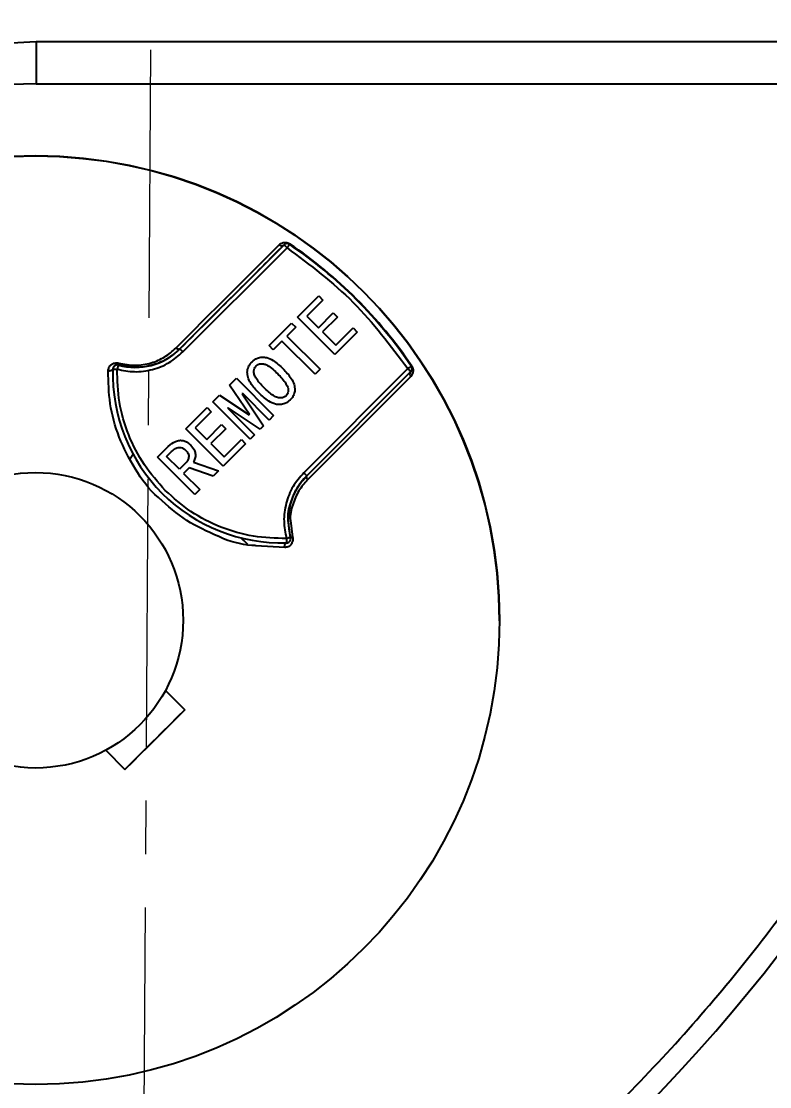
# Model space of a CAD drawing. Header units: millimetres. Extents: x 2126 to 3741, y 477 to 1658.
# Drawn here: x 2524.2 to 2559.7, y 1298.1 to 1348.6 of the extents above; entities that cross this region are included whole.
import ezdxf

# ---------------------------------------------------------------- set-up
doc = ezdxf.new("R2010")
doc.units = ezdxf.units.MM
doc.linetypes.add('CENTERX2', pattern=[20.32, 12.7, -2.54, 2.54, -2.54])
doc.layers.add('AM_5', color=3, linetype='Continuous', lineweight=25)
doc.styles.add('SLDTEXTSTYLE1', font='txt.shx', dxfattribs={"width": 0.7, "bigfont": 'gbcbig.shx'})
doc.dimstyles.new('SLDDIMSTYLE12$0', dxfattribs={"dimtxt": 12, "dimasz": 10, "dimexe": 0, "dimexo": 0.0625, "dimgap": 0.875, "dimtad": 1, "dimdec": 1, "dimlfac": 1.8, "dimrnd": 1e-09, "dimzin": 12, "dimdsep": 46, "dimtxsty": 'SLDTEXTSTYLE1', "dimcen": 0.09, "dimdle": 8.16, "dimclrd": 3, "dimclre": 3, "dimadec": 0, "dimazin": 3, "dimtfac": 1, "dimtdec": 1, "dimtofl": 0, "dimtmove": 0, "dimatfit": 3, "dimfxl": 0, "dimfrac": 2, "dimtolj": 1, "dimlwd": 5, "dimlwe": 5, "dimarcsym": 0})

# ---------------------------------------------------------------- blocks, each defined once
blk = doc.blocks.new('*D20')
at = {"layer": 'AM_5', "color": 3, "lineweight": 5, "transparency": 16777216}
blk.add_line((2548.033, 1555.7), (2264.196, 1555.7), dxfattribs=at)
at = {"layer": 'AM_5', "color": 3, "linetype": 'Continuous', "lineweight": 5, "transparency": 16777216}
for p, q in [((2264.196, 1545.7), (2264.196, 1266.959)), ((2595.101, 1256.959), (2264.196, 1256.959))]:
    blk.add_line(p, q, dxfattribs=at)
at = {"layer": 'AM_5', "color": 3, "transparency": 16777216}
for points in [[(2262.529, 1545.7), (2265.863, 1545.7), (2264.196, 1555.7)], [(2262.529, 1266.959), (2265.863, 1266.959), (2264.196, 1256.959)]]:
    blk.add_solid(points, dxfattribs=at)
at = {"layer": 'Defpoints', "color": 0, "transparency": 16777216}
for p in [(2548.096, 1555.7), (2264.196, 1256.959), (2595.163, 1256.959)]:
    blk.add_point(p, dxfattribs=at)
at = {"layer": 'AM_5', "color": 0, "transparency": 16777216, "insert": (2257.321, 1403.647), "char_height": 12, "attachment_point": 5, "rotation": 90, "style": 'SLDTEXTSTYLE1'}
blk.add_mtext('\\A1;350', dxfattribs=at)

msp = doc.modelspace()

# ---------------------------------------------------------------- linework, layer by layer
at = {"color": 1, "linetype": 'CENTERX2', "lineweight": 18}
msp.add_line((2529.764, 1253.223), (2531.608, 1555.735), dxfattribs=at)
at = {"color": 7, "linetype": 'Continuous', "lineweight": 25}
for p, q in [((2524.903, 1347.594), (2575.594, 1347.594)), ((2524.903, 1347.594), (2524.903, 1345.594)), ((2524.903, 1345.594), (2575.393, 1345.594)), ((2531.726, 1333.037), (2536.659, 1337.97)), ((2531.868, 1332.896), (2536.8, 1337.828)), ((2536.659, 1337.97), (2536.659, 1337.97)), ((2536.912, 1337.994), (2536.926, 1338.014)), ((2536.912, 1337.994), (2536.912, 1337.994)), ((2537.304, 1334.547), (2538.307, 1335.55)), ((2538.504, 1335.353), (2537.739, 1334.588)), ((2538.504, 1335.353), (2537.739, 1334.588)), ((2538.307, 1335.55), (2538.504, 1335.353)), ((2538.286, 1334.04), (2538.989, 1334.743)), ((2538.989, 1334.743), (2539.186, 1334.547)), ((2535.95, 1333.193), (2537.015, 1334.257)), ((2537.015, 1334.257), (2537.211, 1334.061)), ((2539.072, 1332.779), (2537.304, 1334.547)), ((2539.072, 1332.779), (2537.304, 1334.547)), ((2537.739, 1334.588), (2538.286, 1334.04)), ((2537.739, 1334.588), (2537.739, 1334.588)), ((2539.186, 1334.547), (2538.483, 1333.844)), ((2539.186, 1334.547), (2538.483, 1333.844)), ((2537.211, 1334.061), (2536.798, 1333.647)), ((2537.211, 1334.061), (2536.798, 1333.647)), ((2538.483, 1333.844), (2539.113, 1333.213)), ((2538.483, 1333.844), (2538.483, 1333.844)), ((2540.127, 1333.833), (2539.072, 1332.779)), ((2540.127, 1333.833), (2539.072, 1332.779)), ((2539.113, 1333.213), (2539.93, 1334.03)), ((2539.93, 1334.03), (2540.127, 1333.833)), ((2536.147, 1332.996), (2535.95, 1333.193)), ((2536.147, 1332.996), (2535.95, 1333.193)), ((2536.56, 1333.41), (2536.147, 1332.996)), ((2536.56, 1333.41), (2536.147, 1332.996)), ((2538.131, 1331.838), (2536.56, 1333.41)), ((2536.56, 1333.41), (2536.56, 1333.41)), ((2538.131, 1331.838), (2536.56, 1333.41)), ((2536.798, 1333.647), (2538.369, 1332.076)), ((2536.798, 1333.647), (2536.798, 1333.647)), ((2531.726, 1333.037), (2531.726, 1333.037)), ((2536.147, 1332.996), (2536.147, 1332.996)), ((2539.072, 1332.779), (2539.072, 1332.779)), ((2535.34, 1332.231), (2535.34, 1332.231)), ((2542.694, 1332.213), (2542.714, 1332.226)), ((2542.694, 1332.213), (2542.694, 1332.213)), ((2528.545, 1331.854), (2528.545, 1331.854)), ((2535.254, 1331.813), (2535.254, 1331.813)), ((2536.364, 1331.849), (2536.364, 1331.849)), ((2542.528, 1332.101), (2537.595, 1327.168)), ((2542.669, 1331.959), (2537.737, 1327.027)), ((2538.369, 1332.076), (2538.131, 1331.838)), ((2538.369, 1332.076), (2538.131, 1331.838)), ((2538.131, 1331.838), (2538.131, 1331.838)), ((2542.764, 1331.902), (2542.666, 1331.724)), ((2542.728, 1332.101), (2542.728, 1332.101)), ((2534.079, 1331.321), (2534.399, 1331.642)), ((2535.02, 1329.926), (2534.079, 1331.321)), ((2535.02, 1329.926), (2534.079, 1331.321)), ((2534.399, 1331.642), (2536.167, 1329.874)), ((2536.83, 1331.232), (2536.83, 1331.232)), ((2533.283, 1330.525), (2533.603, 1330.846)), ((2533.603, 1330.846), (2534.999, 1329.905)), ((2534.679, 1330.908), (2534.699, 1330.929)), ((2534.699, 1330.929), (2534.679, 1330.908)), ((2534.679, 1330.908), (2535.692, 1329.399)), ((2534.679, 1330.908), (2534.679, 1330.908)), ((2535.96, 1329.667), (2534.699, 1330.929)), ((2534.699, 1330.929), (2534.699, 1330.929)), ((2535.96, 1329.667), (2534.699, 1330.929)), ((2535.464, 1330.949), (2535.464, 1330.949)), ((2532.011, 1329.254), (2533.014, 1330.257)), ((2533.014, 1330.257), (2533.211, 1330.06)), ((2535.051, 1328.758), (2533.283, 1330.525)), ((2535.051, 1328.758), (2533.283, 1330.525)), ((2533.996, 1330.226), (2534.017, 1330.246)), ((2534.017, 1330.246), (2533.996, 1330.226)), ((2533.996, 1330.226), (2535.257, 1328.964)), ((2533.996, 1330.226), (2533.996, 1330.226)), ((2535.526, 1329.233), (2534.017, 1330.246)), ((2534.017, 1330.246), (2534.017, 1330.246)), ((2535.526, 1329.233), (2534.017, 1330.246)), ((2536.953, 1330.618), (2536.953, 1330.618)), ((2533.211, 1330.06), (2532.446, 1329.295)), ((2533.211, 1330.06), (2532.446, 1329.295)), ((2535.02, 1329.926), (2534.999, 1329.905)), ((2535.02, 1329.926), (2535.02, 1329.926)), ((2536.167, 1329.874), (2535.96, 1329.667)), ((2536.167, 1329.874), (2535.96, 1329.667)), ((2535.96, 1329.667), (2535.96, 1329.667)), ((2533.779, 1327.486), (2532.011, 1329.254)), ((2533.779, 1327.486), (2532.011, 1329.254)), ((2532.446, 1329.295), (2532.994, 1328.747)), ((2532.446, 1329.295), (2532.446, 1329.295)), ((2532.994, 1328.747), (2533.696, 1329.45)), ((2533.893, 1329.254), (2533.19, 1328.551)), ((2533.893, 1329.254), (2533.19, 1328.551)), ((2533.696, 1329.45), (2533.893, 1329.254)), ((2535.692, 1329.399), (2535.526, 1329.233)), ((2535.692, 1329.399), (2535.526, 1329.233)), ((2535.526, 1329.233), (2535.526, 1329.233)), ((2533.821, 1327.92), (2534.637, 1328.737)), ((2534.637, 1328.737), (2534.834, 1328.54)), ((2535.257, 1328.964), (2535.051, 1328.758)), ((2535.257, 1328.964), (2535.051, 1328.758)), ((2535.051, 1328.758), (2535.051, 1328.758)), ((2530.657, 1327.9), (2531.174, 1328.416)), ((2531.091, 1327.941), (2531.319, 1328.168)), ((2531.091, 1327.941), (2531.319, 1328.168)), ((2531.319, 1328.168), (2531.319, 1328.168)), ((2532.001, 1328.23), (2532.001, 1328.23)), ((2533.19, 1328.551), (2533.821, 1327.92)), ((2533.19, 1328.551), (2533.19, 1328.551)), ((2534.834, 1328.54), (2533.779, 1327.486)), ((2534.834, 1328.54), (2533.779, 1327.486)), ((2529.364, 1327.839), (2529.53, 1328.088)), ((2532.425, 1326.132), (2530.657, 1327.9)), ((2532.425, 1326.132), (2530.657, 1327.9)), ((2531.701, 1327.331), (2531.091, 1327.941)), ((2531.091, 1327.941), (2531.091, 1327.941)), ((2532.144, 1327.947), (2532.144, 1327.947)), ((2532.363, 1327.662), (2533.552, 1327.259)), ((2531.991, 1327.62), (2531.701, 1327.331)), ((2532.166, 1327.403), (2531.898, 1327.135)), ((2532.166, 1327.403), (2531.898, 1327.135)), ((2531.898, 1327.135), (2532.663, 1326.37)), ((2531.898, 1327.135), (2531.898, 1327.135)), ((2533.304, 1327.01), (2532.166, 1327.403)), ((2532.166, 1327.403), (2532.166, 1327.403)), ((2533.304, 1327.01), (2532.166, 1327.403)), ((2533.552, 1327.259), (2533.304, 1327.01)), ((2533.552, 1327.259), (2533.304, 1327.01)), ((2533.779, 1327.486), (2533.779, 1327.486)), ((2533.304, 1327.01), (2533.304, 1327.01)), ((2532.663, 1326.37), (2532.425, 1326.132)), ((2532.663, 1326.37), (2532.425, 1326.132)), ((2532.425, 1326.132), (2532.425, 1326.132)), ((2536.968, 1324.102), (2536.859, 1324.909)), ((2536.961, 1324.898), (2537.061, 1324.124)), ((2534.6, 1324.102), (2534.921, 1323.782)), ((2534.623, 1324.079), (2534.921, 1323.782)), ((2536.69, 1323.621), (2535.324, 1323.712)), ((2536.775, 1324.049), (2536.781, 1323.849)), ((2536.975, 1324.048), (2536.975, 1324.048)), ((2546.877, 1320.155), (2546.877, 1320.155)), ((2531.035, 1316.849), (2531.949, 1315.935)), ((2531.035, 1316.849), (2531.035, 1316.849)), ((2529.12, 1313.107), (2531.949, 1315.935)), ((2529.12, 1313.107), (2528.207, 1314.02)), ((2528.207, 1314.02), (2528.207, 1314.02)), ((2528.207, 1314.02), (2529.12, 1313.107)), ((2529.12, 1313.107), (2529.12, 1313.107))]:
    msp.add_line(p, q, dxfattribs=at)
at = {"color": 7, "linetype": 'Continuous', "lineweight": 25, "flags": 128}
for points in [[(2531.531, 1333.073), (2532.259, 1333.802), (2532.958, 1334.501), (2533.626, 1335.168), (2534.259, 1335.802), (2534.857, 1336.4), (2535.419, 1336.961), (2535.941, 1337.484), (2536.423, 1337.966)], [(2536.659, 1337.97), (2536.662, 1337.967), (2536.67, 1337.959), (2536.683, 1337.946), (2536.7, 1337.928), (2536.722, 1337.907), (2536.746, 1337.883), (2536.773, 1337.856), (2536.8, 1337.828)], [(2536.912, 1337.994), (2536.91, 1337.991), (2536.904, 1337.982), (2536.893, 1337.966), (2536.879, 1337.946), (2536.863, 1337.92), (2536.843, 1337.892), (2536.822, 1337.861), (2536.8, 1337.828)], [(2531.726, 1333.037), (2531.71, 1333.025), (2531.69, 1333.018), (2531.667, 1333.016), (2531.642, 1333.018), (2531.614, 1333.025), (2531.586, 1333.037), (2531.558, 1333.053), (2531.531, 1333.073)], [(2531.726, 1333.037), (2531.729, 1333.035), (2531.737, 1333.026), (2531.75, 1333.013), (2531.768, 1332.996), (2531.789, 1332.974), (2531.814, 1332.95), (2531.84, 1332.923), (2531.868, 1332.896)], [(2528.802, 1332.268), (2528.801, 1332.264), (2528.798, 1332.253), (2528.793, 1332.236), (2528.786, 1332.212), (2528.778, 1332.182), (2528.769, 1332.149), (2528.759, 1332.113), (2528.748, 1332.075)], [(2542.694, 1332.213), (2542.69, 1332.211), (2542.681, 1332.204), (2542.666, 1332.194), (2542.645, 1332.18), (2542.62, 1332.163), (2542.591, 1332.144), (2542.56, 1332.123), (2542.528, 1332.101)], [(2528.548, 1332.081), (2528.543, 1332.061), (2528.529, 1332.042), (2528.507, 1332.024), (2528.478, 1332.01), (2528.443, 1331.999), (2528.404, 1331.992), (2528.363, 1331.989), (2528.32, 1331.991)], [(2528.548, 1332.081), (2528.552, 1332.081), (2528.563, 1332.081), (2528.582, 1332.08), (2528.607, 1332.08), (2528.637, 1332.079), (2528.672, 1332.078), (2528.709, 1332.077), (2528.748, 1332.075)], [(2542.666, 1331.724), (2542.183, 1331.242), (2541.661, 1330.719), (2541.1, 1330.158), (2540.501, 1329.56), (2539.868, 1328.926), (2539.201, 1328.259), (2538.502, 1327.56), (2537.773, 1326.831)], [(2542.669, 1331.959), (2542.667, 1331.962), (2542.659, 1331.97), (2542.645, 1331.983), (2542.628, 1332.001), (2542.606, 1332.022), (2542.582, 1332.047), (2542.555, 1332.073), (2542.528, 1332.101)], [(2537.737, 1327.027), (2537.734, 1327.03), (2537.726, 1327.038), (2537.713, 1327.051), (2537.695, 1327.068), (2537.674, 1327.09), (2537.649, 1327.114), (2537.623, 1327.141), (2537.595, 1327.168)], [(2537.737, 1327.027), (2537.725, 1327.011), (2537.718, 1326.991), (2537.715, 1326.968), (2537.718, 1326.942), (2537.725, 1326.915), (2537.737, 1326.887), (2537.753, 1326.859), (2537.773, 1326.831)], [(2536.968, 1324.102), (2536.964, 1324.101), (2536.953, 1324.098), (2536.935, 1324.093), (2536.911, 1324.087), (2536.882, 1324.078), (2536.849, 1324.069), (2536.812, 1324.059), (2536.775, 1324.049)], [(2536.69, 1323.621), (2536.689, 1323.663), (2536.691, 1323.705), (2536.698, 1323.744), (2536.709, 1323.779), (2536.724, 1323.808), (2536.741, 1323.83), (2536.76, 1323.844), (2536.781, 1323.849)], [(2531.949, 1315.935), (2531.596, 1315.582), (2531.242, 1315.229), (2530.888, 1314.875), (2530.534, 1314.521), (2530.18, 1314.167), (2529.827, 1313.813), (2529.473, 1313.46), (2529.12, 1313.107)]]:
    msp.add_lwpolyline(points, dxfattribs=at)
at = {"color": 7, "linetype": 'Continuous', "lineweight": 25}
for radius in [22, 7]:
    msp.add_circle((2524.877, 1320.178), radius, dxfattribs=at)
for centre, radius, start, end in [((2491.878, 1357.383), 91.48, 295.79271, 180), ((2491.878, 1357.383), 90.341, 353.64897, 186.35103), ((2491.878, 1357.383), 89.875, 353.64897, 186.35103), ((2491.878, 1357.383), 85.319, 353.33017, 186.66983), ((2524.903, 1321.13), 24.464, 90, 134.2869), ((2491.878, 1357.383), 91.441, 295.84596, 351.20762), ((2491.878, 1357.383), 90.976, 296.50811, 351.20762), ((2491.878, 1357.383), 86.42, 299.88973, 350.7957), ((2524.877, 1320.178), 22, 359.9388, 179.9388), ((2536.539, 1338.106), 0.182, 230.4637, 311.3773), ((2536.8, 1337.828), 0.2, 55.961, 135), ((2524.877, 1320.178), 21.5, 34.039, 55.961), ((2524.877, 1320.178), 21.5, 34.039, 55.961), ((2524.877, 1320.178), 21.524, 34.039, 55.961), ((2529.605, 1335.159), 3, 254.469, 315), ((2528.748, 1332.075), 0.2, 135, 178.3094), ((2528.748, 1332.075), 0.2, 74.469, 135), ((2529.482, 1332.161), 0.689, 163.1243, 171.0899), ((2542.528, 1332.101), 0.2, 315, 34.039), ((2536.545, 1331.845), 8, 178.3094, 271.6906), ((2542.806, 1331.84), 0.182, 139.9143, 219.478), ((2539.858, 1324.906), 3, 135, 195.531), ((2536.775, 1324.049), 0.2, 315, 15.531), ((2536.861, 1324.783), 0.689, 278.9117, 286.8754), ((2536.775, 1324.049), 0.2, 271.6906, 315)]:
    msp.add_arc(centre, radius, start, end, dxfattribs=at)
for points in [[(2575.594, 1347.594), (2575.848, 1350.547), (2576.357, 1356.453), (2575.933, 1365.352), (2574.642, 1374.154), (2572.413, 1382.773), (2569.294, 1391.108), (2565.314, 1399.069), (2560.519, 1406.567), (2554.96, 1413.519), (2548.701, 1419.847), (2541.811, 1425.481), (2534.366, 1430.358), (2526.449, 1434.424), (2518.148, 1437.639), (2509.555, 1439.944), (2500.766, 1441.399), (2494.841, 1441.58), (2491.878, 1441.67)], [(2585.618, 1357.384), (2585.531, 1354.317), (2585.357, 1348.181), (2583.954, 1339.067), (2581.729, 1330.129), (2578.621, 1321.454), (2574.683, 1313.124), (2569.946, 1305.221), (2564.457, 1297.82), (2558.269, 1290.993), (2551.442, 1284.805), (2544.041, 1279.317), (2536.138, 1274.579), (2527.809, 1270.641), (2519.133, 1267.533), (2510.195, 1265.308), (2501.081, 1263.905), (2494.946, 1263.731), (2491.878, 1263.644)], [(2507.821, 1341.342), (2509.053, 1342.282), (2511.518, 1344.161), (2515.767, 1346.092), (2520.259, 1347.36), (2523.355, 1347.516), (2524.903, 1347.594)], [(2589.552, 1346.595), (2589.028, 1342.943), (2587.979, 1335.64), (2584.86, 1324.997), (2580.652, 1314.754), (2575.297, 1305.053), (2568.892, 1296.014), (2561.511, 1287.752), (2553.248, 1280.37), (2544.209, 1273.966), (2534.508, 1268.61), (2524.265, 1264.402), (2513.622, 1261.283), (2506.319, 1260.235), (2502.667, 1259.711)], [(2589.349, 1340.052), (2588.663, 1336.758), (2587.29, 1330.169), (2583.969, 1320.617), (2579.765, 1311.434), (2574.63, 1302.731), (2568.64, 1294.594), (2561.853, 1287.11), (2554.339, 1280.354), (2546.177, 1274.4), (2537.452, 1269.301), (2528.251, 1265.137), (2518.685, 1261.857), (2512.09, 1260.512), (2508.793, 1259.84)], [(2536.659, 1337.97), (2535.979, 1337.29), (2534.619, 1335.93), (2532.691, 1334.002), (2531.726, 1333.037)], [(2536.8, 1337.828), (2537.892, 1337.011), (2540.076, 1335.377), (2541.711, 1333.193), (2542.528, 1332.101)]]:
    msp.add_open_spline(points, degree=3, dxfattribs=at)
for points, knots in [([(2534.162, 1283.312), (2536.341, 1284.586), (2541.325, 1287.5), (2548.39, 1293.154), (2555.354, 1299.986), (2561.473, 1307.596), (2566.697, 1315.844), (2570.924, 1324.639), (2574.202, 1333.847), (2575.476, 1340.222), (2576.114, 1343.409)], [0, 0, 0, 0, 0.099849, 0.228442, 0.357035, 0.485628, 0.614221, 0.742814, 0.871407, 1, 1, 1, 1]), ([(2536.423, 1337.966), (2536.479, 1338.009), (2536.563, 1338.074), (2536.725, 1338.088), (2536.825, 1338.066), (2536.885, 1338.04), (2536.913, 1338.023), (2536.926, 1338.014)], [0, 0, 0, 0, 0.497364, 0.74736, 0.882361, 0.942012, 1, 1, 1, 1]), ([(2536.912, 1337.994), (2536.909, 1337.997), (2536.901, 1338.001), (2536.885, 1338.01), (2536.85, 1338.024), (2536.796, 1338.032), (2536.722, 1338.02), (2536.684, 1337.99), (2536.659, 1337.97)], [0, 0, 0, 0, 0.019949, 0.041211, 0.090998, 0.233378, 0.500651, 1, 1, 1, 1]), ([(2528.748, 1332.075), (2529.02, 1332.021), (2529.575, 1331.911), (2530.428, 1332.031), (2531.229, 1332.346), (2531.657, 1332.715), (2531.868, 1332.896)], [0, 0, 0, 0, 0.245589, 0.5, 0.754411, 1, 1, 1, 1]), ([(2531.726, 1333.037), (2531.532, 1332.869), (2531.166, 1332.551), (2530.438, 1332.245), (2529.635, 1332.108), (2529.074, 1332.216), (2528.802, 1332.268)], [0, 0, 0, 0, 0.265019, 0.500067, 0.757342, 1, 1, 1, 1]), ([(2528.823, 1332.361), (2529.085, 1332.312), (2529.611, 1332.213), (2530.37, 1332.348), (2531.03, 1332.635), (2531.364, 1332.928), (2531.531, 1333.073)], [0, 0, 0, 0, 0.249812, 0.499845, 0.75024, 1, 1, 1, 1]), ([(2528.32, 1331.991), (2528.329, 1332.047), (2528.346, 1332.16), (2528.441, 1332.275), (2528.542, 1332.339), (2528.63, 1332.37), (2528.726, 1332.381), (2528.791, 1332.368), (2528.823, 1332.361)], [0, 0, 0, 0, 0.249602, 0.498296, 0.625589, 0.748629, 0.875722, 1, 1, 1, 1]), ([(2528.802, 1332.268), (2528.786, 1332.271), (2528.753, 1332.278), (2528.703, 1332.272), (2528.653, 1332.254), (2528.601, 1332.217), (2528.567, 1332.167), (2528.551, 1332.117), (2528.549, 1332.09), (2528.548, 1332.081)], [0, 0, 0, 0, 0.0985259, 0.2116632, 0.3444444, 0.5000064, 0.7493767, 0.9135439, 1, 1, 1, 1]), ([(2535.464, 1330.949), (2535.326, 1331.096), (2535.119, 1331.318), (2534.942, 1331.666), (2534.904, 1331.937), (2534.957, 1332.181), (2535.058, 1332.338), (2535.127, 1332.41), (2535.144, 1332.428)], [0, 0, 0, 0, 0.352615, 0.529946, 0.676874, 0.824141, 0.958426, 1, 1, 1, 1]), ([(2535.144, 1332.428), (2535.223, 1332.494), (2535.36, 1332.609), (2535.614, 1332.66), (2535.877, 1332.631), (2536.233, 1332.453), (2536.463, 1332.236), (2536.612, 1332.097)], [0, 0, 0, 0, 0.1789539, 0.3114743, 0.4435429, 0.6407467, 1, 1, 1, 1]), ([(2535.257, 1331.814), (2535.254, 1331.821), (2535.228, 1331.876), (2535.23, 1331.986), (2535.256, 1332.127), (2535.312, 1332.196), (2535.34, 1332.231)], [0, 0, 0, 0, 0.048502, 0.412822, 0.703624, 1, 1, 1, 1]), ([(2535.712, 1331.197), (2535.571, 1331.342), (2535.385, 1331.532), (2535.239, 1331.821), (2535.228, 1331.985), (2535.256, 1332.128), (2535.312, 1332.196), (2535.34, 1332.231)], [0, 0, 0, 0, 0.494324, 0.651411, 0.784883, 0.89142, 1, 1, 1, 1]), ([(2535.34, 1332.231), (2535.371, 1332.257), (2535.434, 1332.309), (2535.57, 1332.341), (2535.723, 1332.33), (2535.92, 1332.238), (2536.133, 1332.072), (2536.286, 1331.924), (2536.364, 1331.849)], [0, 0, 0, 0, 0.099275, 0.199109, 0.336855, 0.470696, 0.732552, 1, 1, 1, 1]), ([(2535.34, 1332.231), (2535.371, 1332.257), (2535.434, 1332.309), (2535.57, 1332.341), (2535.723, 1332.33), (2535.92, 1332.238), (2536.133, 1332.072), (2536.286, 1331.924), (2536.364, 1331.849)], [0, 0, 0, 0, 0.099275, 0.199109, 0.336855, 0.470696, 0.732552, 1, 1, 1, 1]), ([(2542.72, 1332.044), (2542.724, 1332.065), (2542.731, 1332.097), (2542.723, 1332.152), (2542.709, 1332.186), (2542.701, 1332.202), (2542.696, 1332.209), (2542.694, 1332.213)], [0, 0, 0, 0, 0.546298, 0.82224, 0.919287, 0.960893, 1, 1, 1, 1]), ([(2542.714, 1332.226), (2542.722, 1332.213), (2542.739, 1332.186), (2542.765, 1332.126), (2542.786, 1332.028), (2542.788, 1331.942), (2542.767, 1331.906), (2542.764, 1331.902)], [0, 0, 0, 0, 0.107574, 0.218232, 0.46854, 0.933582, 1, 1, 1, 1]), ([(2530.721, 1325.981), (2530.714, 1325.987), (2530.258, 1326.354), (2529.574, 1327.34), (2528.789, 1328.842), (2528.358, 1330.447), (2528.333, 1331.475), (2528.32, 1331.991)], [0, 0, 0, 0, 0.003657, 0.252454, 0.50145, 0.750307, 1, 1, 1, 1]), ([(2531.029, 1326.33), (2530.68, 1326.722), (2529.974, 1327.515), (2529.251, 1328.949), (2528.793, 1330.489), (2528.763, 1331.55), (2528.748, 1332.075)], [0, 0, 0, 0, 0.247388, 0.5, 0.752612, 1, 1, 1, 1]), ([(2536.364, 1331.849), (2536.505, 1331.705), (2536.705, 1331.503), (2536.854, 1331.199), (2536.86, 1331.028), (2536.831, 1330.905), (2536.781, 1330.845), (2536.756, 1330.815)], [0, 0, 0, 0, 0.49285, 0.695676, 0.810798, 0.906138, 1, 1, 1, 1]), ([(2536.612, 1332.097), (2536.75, 1331.95), (2536.959, 1331.726), (2537.144, 1331.375), (2537.184, 1331.109), (2537.141, 1330.878), (2537.049, 1330.721), (2536.976, 1330.643), (2536.953, 1330.618)], [0, 0, 0, 0, 0.351902, 0.53557, 0.686137, 0.813603, 0.940969, 1, 1, 1, 1]), ([(2536.756, 1330.815), (2536.724, 1330.788), (2536.658, 1330.734), (2536.513, 1330.705), (2536.337, 1330.719), (2536.044, 1330.875), (2535.852, 1331.062), (2535.712, 1331.197)], [0, 0, 0, 0, 0.1021, 0.204859, 0.350506, 0.525802, 1, 1, 1, 1]), ([(2536.953, 1330.618), (2536.874, 1330.553), (2536.735, 1330.437), (2536.478, 1330.386), (2536.209, 1330.414), (2535.847, 1330.591), (2535.614, 1330.809), (2535.464, 1330.949)], [0, 0, 0, 0, 0.176786, 0.310691, 0.443909, 0.644004, 1, 1, 1, 1]), ([(2536.953, 1330.618), (2536.874, 1330.553), (2536.735, 1330.437), (2536.478, 1330.386), (2536.209, 1330.414), (2535.847, 1330.591), (2535.614, 1330.809), (2535.464, 1330.949)], [0, 0, 0, 0, 0.1767859, 0.3106912, 0.4439093, 0.644004, 1, 1, 1, 1]), ([(2531.174, 1328.416), (2531.281, 1328.508), (2531.44, 1328.643), (2531.699, 1328.712), (2531.883, 1328.7), (2532.069, 1328.621), (2532.175, 1328.525), (2532.239, 1328.468)], [0, 0, 0, 0, 0.342652, 0.508032, 0.649213, 0.789985, 1, 1, 1, 1]), ([(2531.319, 1328.168), (2531.381, 1328.225), (2531.474, 1328.31), (2531.635, 1328.373), (2531.763, 1328.371), (2531.893, 1328.326), (2531.962, 1328.265), (2532.001, 1328.23)], [0, 0, 0, 0, 0.319031, 0.483523, 0.649442, 0.800474, 1, 1, 1, 1]), ([(2531.319, 1328.168), (2531.381, 1328.225), (2531.474, 1328.31), (2531.635, 1328.373), (2531.763, 1328.371), (2531.893, 1328.326), (2531.962, 1328.265), (2532.001, 1328.23)], [0, 0, 0, 0, 0.319031, 0.483523, 0.649442, 0.800474, 1, 1, 1, 1]), ([(2532.001, 1328.23), (2532.041, 1328.186), (2532.104, 1328.115), (2532.148, 1327.99), (2532.14, 1327.864), (2532.09, 1327.733), (2532.022, 1327.656), (2531.991, 1327.62)], [0, 0, 0, 0, 0.257374, 0.407338, 0.558095, 0.796648, 1, 1, 1, 1]), ([(2532.239, 1328.468), (2532.307, 1328.391), (2532.42, 1328.263), (2532.466, 1328.031), (2532.449, 1327.834), (2532.391, 1327.719), (2532.363, 1327.662)], [0, 0, 0, 0, 0.3437348, 0.5651272, 0.7847775, 1, 1, 1, 1]), ([(2537.595, 1327.168), (2537.414, 1326.958), (2537.045, 1326.529), (2536.73, 1325.728), (2536.611, 1324.876), (2536.721, 1324.321), (2536.775, 1324.049)], [0, 0, 0, 0, 0.245589, 0.5, 0.754411, 1, 1, 1, 1]), ([(2536.859, 1324.909), (2536.859, 1324.911), (2536.819, 1325.201), (2536.958, 1325.738), (2537.247, 1326.467), (2537.567, 1326.833), (2537.737, 1327.027)], [0, 0, 0, 0, 0.002694, 0.341482, 0.651018, 1, 1, 1, 1]), ([(2537.773, 1326.831), (2537.626, 1326.665), (2537.331, 1326.331), (2537.062, 1325.669), (2536.926, 1325.164), (2536.96, 1324.901), (2536.961, 1324.898)], [0, 0, 0, 0, 0.331802, 0.664447, 0.99661, 1, 1, 1, 1]), ([(2536.775, 1324.049), (2536.25, 1324.064), (2535.189, 1324.094), (2533.649, 1324.551), (2532.214, 1325.275), (2531.422, 1325.981), (2531.029, 1326.33)], [0, 0, 0, 0, 0.247388, 0.5, 0.752612, 1, 1, 1, 1]), ([(2533.528, 1324.165), (2533.021, 1324.388), (2532.004, 1324.834), (2531.149, 1325.598), (2530.721, 1325.981)], [0, 0, 0, 0, 0.499082, 1, 1, 1, 1]), ([(2535.324, 1323.712), (2535.262, 1323.715), (2534.684, 1323.75), (2534.055, 1323.898), (2533.539, 1324.159), (2533.528, 1324.165)], [0, 0, 0, 0, 0.106195, 0.979949, 1, 1, 1, 1]), ([(2537.061, 1324.124), (2537.067, 1324.092), (2537.081, 1324.027), (2537.069, 1323.931), (2537.039, 1323.843), (2536.974, 1323.742), (2536.86, 1323.647), (2536.747, 1323.629), (2536.69, 1323.621)], [0, 0, 0, 0, 0.123692, 0.250213, 0.373441, 0.501044, 0.749966, 1, 1, 1, 1])]:
    msp.add_open_spline(points, degree=3, knots=knots, dxfattribs=at)

# ---------------------------------------------------------------- dimensions: what is measured, and where the dimension line sits
at = {"layer": 'AM_5'}
dim = msp.add_linear_dim(base=(2264.196, 1256.959), p1=(2548.096, 1555.7), p2=(2595.163, 1256.959), angle=90, text='350', dimstyle='SLDDIMSTYLE12$0', override={"dimlfac": 1}, dxfattribs=at)
dim.commit()
dim.dimension.update_dxf_attribs({"geometry": '*D20', "text_midpoint": (2264.196, 1403.647), "dimtype": 160})

doc.saveas('drawing.dxf')
